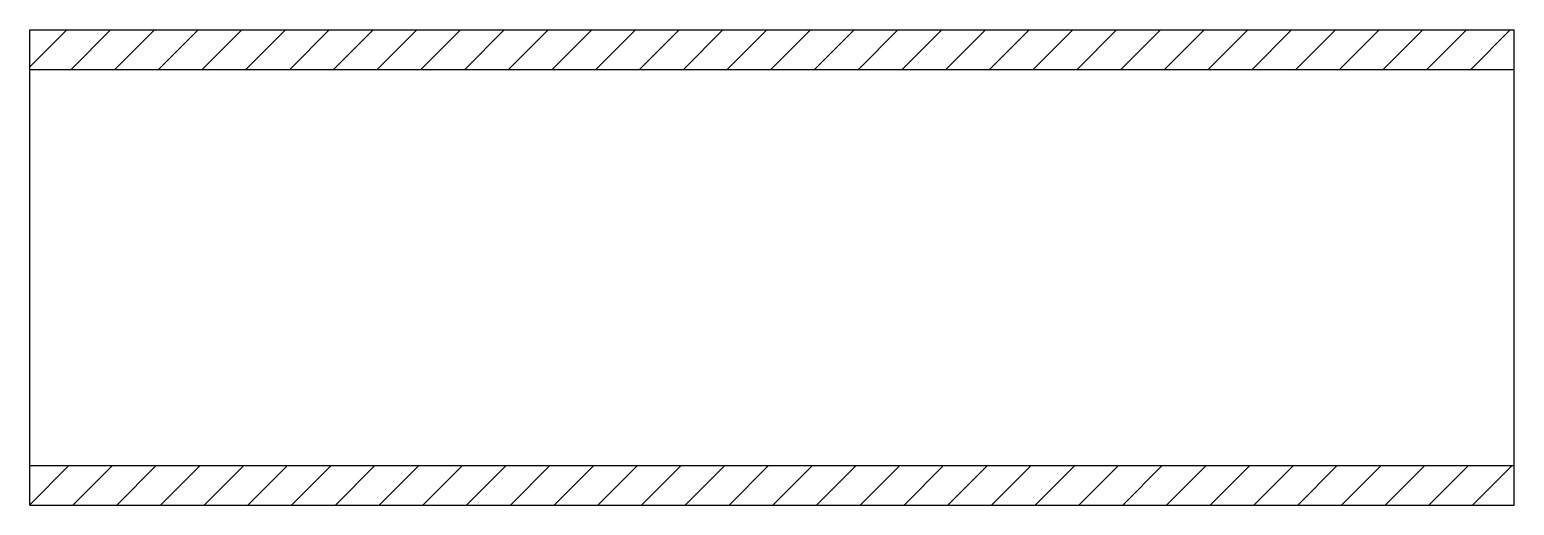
# Model space of a CAD drawing. Header units: millimetres. Extents: x 286 to 586, y 2341 to 2437.
import ezdxf

# ---------------------------------------------------------------- set-up
doc = ezdxf.new("R2010")
doc.units = ezdxf.units.MM
doc.header["$LTSCALE"] = 200
doc.header["$MEASUREMENT"] = 0
doc.layers.add('5', color=5, linetype='Continuous')

msp = doc.modelspace()

# ---------------------------------------------------------------- hatches: boundary and pattern name
at = {"layer": '5'}
h = msp.add_hatch(dxfattribs=at)
h.set_pattern_fill('ANSI31', color=256, scale=50, style=0)
h.set_pattern_definition([(45, (-214.362, 4103.9425), (-4.419417, 4.419417), [])])
h.paths.add_polyline_path([(585.89, 2437.36), (285.89, 2437.36), (285.89, 2429.36), (585.89, 2429.36)])
h.paths.add_polyline_path([(585.89, 2349.36), (285.89, 2349.36), (285.89, 2341.36), (585.89, 2341.36)])

# ---------------------------------------------------------------- linework, layer by layer
for p, q in [((285.89, 2341.36), (285.89, 2437.36)), ((285.89, 2437.36), (585.89, 2437.36)), ((585.89, 2341.36), (585.89, 2437.36)), ((285.89, 2429.36), (585.89, 2429.36)), ((285.89, 2349.36), (585.89, 2349.36)), ((285.89, 2341.36), (585.89, 2341.36))]:
    msp.add_line(p, q)

doc.saveas('drawing.dxf')
